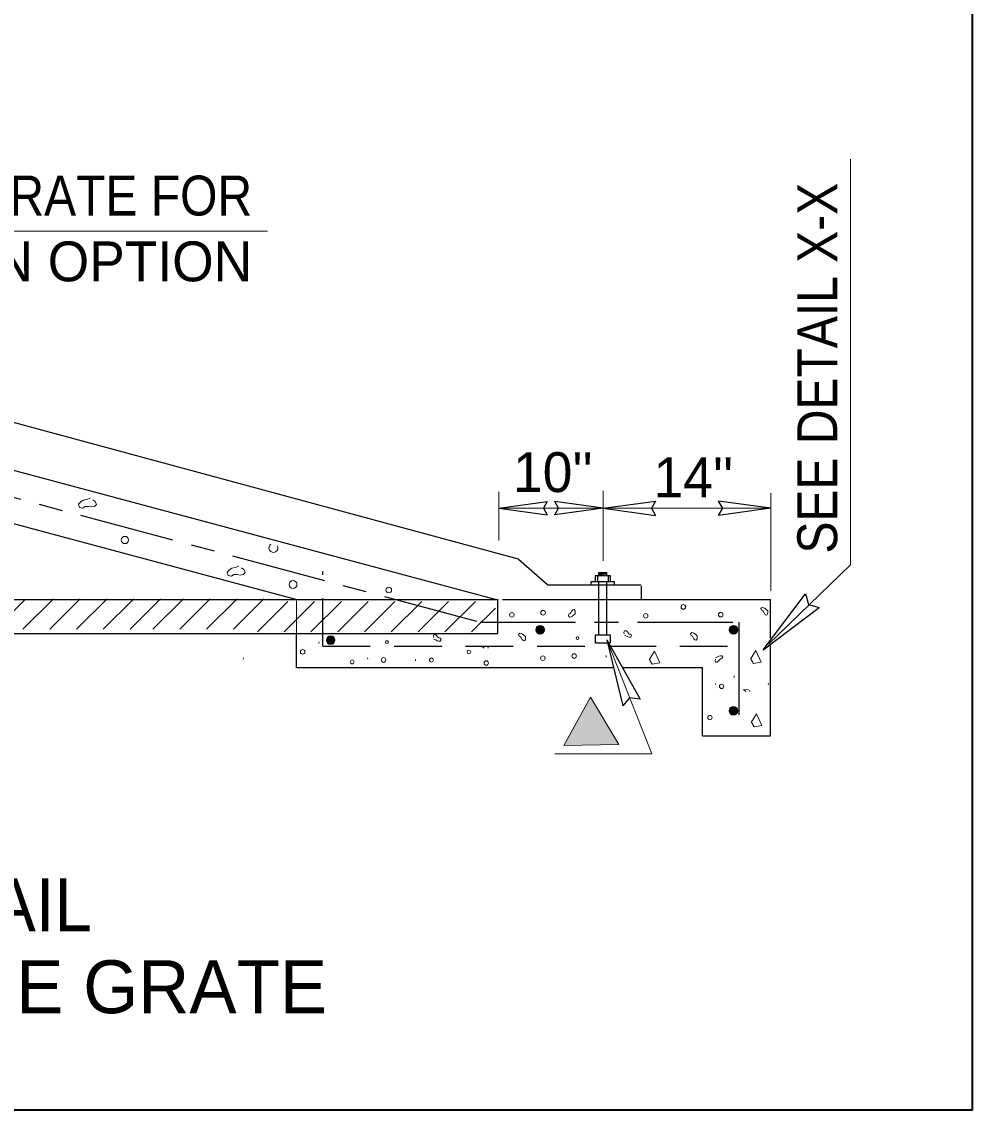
# Model space of a CAD drawing. Extents: x -1677 to -38, y -361 to 186.
# Drawn here: x -1449.34 to -1419.41, y -257.08 to -222.8 of the extents above; entities that cross this region are included whole.
import ezdxf

# ---------------------------------------------------------------- set-up
doc = ezdxf.new("R2010")
doc.units = 0
doc.header["$LTSCALE"] = 0.5
doc.linetypes.add('LONG_DASH_SHORT_DASH', pattern=[9.9, 6, -1.2, 1.5, -1.2])
doc.linetypes.add('MEDIUM_DASHED', pattern=[4.5, 3, -1.5])
for name, color, linetype, lineweight in [('1', 7, 'Continuous', 25), ('14', 7, 'Continuous', 35), ('15', 7, 'Continuous', 13)]:
    doc.layers.add(name, color=color, linetype=linetype, lineweight=lineweight)

msp = doc.modelspace()

# ---------------------------------------------------------------- hatches: boundary and pattern name
at = {"layer": '1'}
for points in [[(-1432.8846, -241.9484, 1), (-1433.1557, -241.9484, 1)], [(-1426.7897, -241.9484, 1), (-1427.0608, -241.9484, 1)], [(-1439.4778, -242.2745, 1), (-1439.7489, -242.2745, 1)], [(-1432.2724, -245.5926), (-1431.4291, -244.0776), (-1430.5387, -245.5655)], [(-1426.7895, -244.4993, 1), (-1427.0606, -244.4993, 1)]]:
    msp.add_hatch(color=256, dxfattribs=at).paths.add_polyline_path(points)

# ---------------------------------------------------------------- linework, layer by layer
for p, q in [((-1433.6978, -239.7267), (-1481.2377, -226.8562)), ((-1434.3516, -241.0168), (-1486.7278, -226.9808)), ((-1440.6731, -241.0083), (-1464.9978, -234.4897)), ((-1434.3224, -238.1226), (-1432.7987, -237.913)), ((-1434.3224, -238.1226), (-1432.7987, -238.3317)), ((-1431.031, -238.1226), (-1432.555, -237.9133)), ((-1431.031, -238.1226), (-1432.555, -238.3322)), ((-1431.031, -238.1226), (-1429.386, -237.8959)), ((-1431.031, -238.1226), (-1429.386, -238.3482)), ((-1425.7499, -238.1226), (-1427.3964, -237.8959)), ((-1425.7499, -238.1226), (-1427.3964, -238.3486)), ((-1433.6978, -239.7267), (-1432.7706, -240.5383)), ((-1431.2149, -240.2513), (-1431.2149, -240.4347)), ((-1431.1662, -240.1763), (-1430.9249, -240.1572)), ((-1431.1662, -240.2124), (-1430.9249, -240.1928)), ((-1431.1662, -240.2487), (-1430.9249, -240.2288)), ((-1430.8764, -240.2513), (-1430.8764, -240.4347)), ((-1432.7706, -240.5383), (-1429.8328, -240.5383)), ((-1431.1662, -242.1228), (-1431.1662, -240.4322)), ((-1429.8328, -240.5762), (-1429.8328, -241.0216)), ((-1445.2089, -241.9313), (-1444.2489, -240.9716)), ((-1444.3652, -241.9313), (-1443.4053, -240.9716)), ((-1443.5214, -241.9313), (-1442.5616, -240.9716)), ((-1442.6781, -241.9313), (-1441.7181, -240.9716)), ((-1425.9995, -242.5842), (-1424.6614, -240.8192)), ((-1492.0185, -240.9937), (-1434.3428, -240.9937)), ((-1441.9218, -242.0191), (-1440.962, -241.0595)), ((-1441.0785, -242.0191), (-1440.1185, -241.0595)), ((-1440.2352, -242.0191), (-1439.2753, -241.0595)), ((-1439.3912, -242.0191), (-1438.4316, -241.0595)), ((-1438.5478, -242.0191), (-1437.5885, -241.0595)), ((-1437.7043, -242.0191), (-1436.7449, -241.0595)), ((-1436.861, -242.0191), (-1435.9014, -241.0595)), ((-1436.0172, -242.0191), (-1435.0574, -241.0595)), ((-1435.1739, -242.0191), (-1434.427, -241.2722)), ((-1434.3516, -242.0674), (-1434.3516, -241.0168)), ((-1434.2056, -240.9937), (-1425.7627, -240.9937)), ((-1425.9995, -242.5842), (-1424.2347, -241.2462)), ((-1425.7627, -242.2151), (-1425.7627, -240.9937)), ((-1492.0185, -242.0674), (-1434.3516, -242.0674)), ((-1440.6857, -243.1407), (-1440.6857, -242.0674)), ((-1430.9206, -242.2622), (-1429.8673, -244.1351)), ((-1430.9206, -242.2622), (-1430.4116, -244.3498)), ((-1425.7627, -245.288), (-1425.7627, -242.4423)), ((-1440.6857, -243.1407), (-1430.731, -243.1407)), ((-1430.4105, -243.1407), (-1427.9099, -243.1407)), ((-1427.9099, -245.288), (-1427.9099, -243.1407)), ((-1427.9099, -245.288), (-1425.7627, -245.288))]:
    msp.add_line(p, q, dxfattribs=at)
at = {"layer": '1', "lineweight": 13}
for p, q in [((-1423.242, -239.9097), (-1423.242, -227.1252)), ((-1434.3224, -239.1363), (-1434.3224, -237.6097)), ((-1431.031, -239.7842), (-1431.031, -237.5712)), ((-1425.7499, -240.7274), (-1425.7499, -237.6482)), ((-1434.3224, -238.1226), (-1431.031, -238.1226)), ((-1425.83, -242.4044), (-1423.242, -239.9097)), ((-1449.3028, -241.9313), (-1448.3431, -240.9716)), ((-1448.4593, -241.9313), (-1447.4997, -240.9716)), ((-1447.6156, -241.9313), (-1446.6557, -240.9716)), ((-1446.7722, -241.9313), (-1445.8124, -240.9716)), ((-1445.9285, -241.9313), (-1444.9685, -240.9716)), ((-1450.2074, -241.9622), (-1449.2474, -241.003)), ((-1434.6527, -242.5341), (-1434.6589, -242.5022)), ((-1427.4924, -243.6734), (-1427.4987, -243.6413)), ((-1426.4143, -243.8972), (-1426.4207, -243.8657))]:
    msp.add_line(p, q, dxfattribs=at)
at = {"layer": '1', "linetype": 'LONG_DASH_SHORT_DASH'}
for p, q in [((-1485.7432, -228.1178), (-1434.9047, -241.7092)), ((-1434.9047, -241.7092), (-1426.7527, -241.7092)), ((-1426.7527, -244.627), (-1426.7527, -241.7092))]:
    msp.add_line(p, q, dxfattribs=at)
at = {"layer": '1', "linetype": 'MEDIUM_DASHED'}
for q in [(-1439.8649, -240.1187), (-1426.5989, -242.4678)]:
    msp.add_line((-1439.8649, -242.4678), q, dxfattribs=at)
at = {"layer": '1', "linetype": 'MEDIUM_DASHED', "lineweight": 13}
msp.add_line((-1440.6857, -242.0726), (-1440.6857, -241.0391), dxfattribs=at)
at = {"layer": '1', "lineweight": 13}
for points in [[(-1464.7131, -231.8049), (-1461.2339, -229.4017), (-1441.6018, -229.4017)], [(-1447.1831, -237.8072), (-1447.3012, -237.8466), (-1447.4064, -237.8728), (-1447.4852, -237.9255), (-1447.5512, -237.9912), (-1447.5245, -238.0963), (-1447.4195, -238.123), (-1447.3407, -238.0703), (-1447.2356, -238.0703), (-1447.1428, -238.0837), (-1447.0512, -238.0703), (-1446.9858, -238.0045), (-1447.0248, -237.9124), (-1447.1039, -237.8595)], [(-1442.5007, -239.9495), (-1442.6189, -239.9891), (-1442.7243, -240.0157), (-1442.8032, -240.0678), (-1442.8689, -240.1334), (-1442.8427, -240.2388), (-1442.7374, -240.2653), (-1442.6585, -240.2128), (-1442.5531, -240.2128), (-1442.461, -240.2259), (-1442.3693, -240.2128), (-1442.3035, -240.147), (-1442.3427, -240.0549), (-1442.4218, -240.0022)], [(-1431.9137, -241.4466), (-1431.962, -241.4862), (-1432.0012, -241.5234), (-1432.0448, -241.5428), (-1432.0902, -241.553), (-1432.1268, -241.5137), (-1432.1102, -241.462), (-1432.067, -241.4426), (-1432.0387, -241.3984), (-1432.0193, -241.3558), (-1431.9891, -241.3205), (-1431.9439, -241.3103), (-1431.9152, -241.3516), (-1431.9143, -241.3988)], [(-1425.8518, -241.3508), (-1425.8999, -241.3116), (-1425.9391, -241.2742), (-1425.9827, -241.2547), (-1426.0277, -241.2447), (-1426.0656, -241.2838), (-1426.0481, -241.3355), (-1426.0048, -241.3551), (-1425.9766, -241.3988), (-1425.9572, -241.4417), (-1425.927, -241.477), (-1425.8816, -241.4868), (-1425.8535, -241.4458), (-1425.8522, -241.3984)], [(-1431.9133, -241.4007), (-1431.9145, -241.4458), (-1431.9156, -241.4474)], [(-1425.8514, -241.3966), (-1425.8524, -241.3516), (-1425.8539, -241.3501)], [(-1430.3589, -242.1222), (-1430.3032, -242.1499), (-1430.2568, -242.1776), (-1430.2102, -242.1872), (-1430.1635, -242.1872), (-1430.1357, -242.1403), (-1430.1635, -242.0941), (-1430.2102, -242.0845), (-1430.2472, -242.0478), (-1430.2753, -242.0099), (-1430.3127, -241.9822), (-1430.3589, -241.9822), (-1430.3777, -242.0288), (-1430.3689, -242.0753)], [(-1439.9714, -242.3332), (-1439.9823, -242.3773), (-1439.9839, -242.3778)], [(-1436.3599, -242.2442), (-1436.3041, -242.2722), (-1436.2577, -242.2999), (-1436.2112, -242.3095), (-1436.1645, -242.3095), (-1436.1366, -242.263), (-1436.1645, -242.2163), (-1436.2112, -242.2066), (-1436.2482, -242.1699), (-1436.2766, -242.1324), (-1436.3137, -242.1045), (-1436.3599, -242.1045), (-1436.3787, -242.1512), (-1436.3695, -242.1974)], [(-1433.4803, -242.1642), (-1433.5285, -242.1251), (-1433.5678, -242.0878), (-1433.611, -242.0684), (-1433.6566, -242.0584), (-1433.6939, -242.0978), (-1433.6768, -242.1495), (-1433.6332, -242.1688), (-1433.6053, -242.2128), (-1433.5856, -242.2555), (-1433.5556, -242.2905), (-1433.5103, -242.3009), (-1433.482, -242.2597), (-1433.4806, -242.2122)], [(-1433.4799, -242.2105), (-1433.481, -242.1653), (-1433.4823, -242.1638)], [(-1430.9206, -242.2622), (-1429.5043, -245.8526), (-1432.5549, -245.8526)], [(-1428.0693, -242.1442), (-1428.117, -242.1047), (-1428.1566, -242.068), (-1428.1999, -242.0482), (-1428.2453, -242.0383), (-1428.2824, -242.0774), (-1428.2653, -242.1291), (-1428.2223, -242.1482), (-1428.1937, -242.1926), (-1428.1745, -242.2351), (-1428.1443, -242.2703), (-1428.0993, -242.2805), (-1428.0706, -242.2392), (-1428.0695, -242.1917)], [(-1428.0683, -242.1903), (-1428.0697, -242.1451), (-1428.0707, -242.1437)], [(-1434.6943, -242.472), (-1434.8637, -242.4837), (-1434.817, -242.4926), (-1434.7802, -242.5301), (-1434.7772, -242.5341)], [(-1429.5857, -242.8976), (-1429.4182, -242.6222), (-1429.2493, -242.9942), (-1429.4899, -243.0288), (-1429.5656, -242.903)], [(-1426.392, -242.8772), (-1426.2245, -242.6024), (-1426.056, -242.9745), (-1426.296, -243.0084), (-1426.3716, -242.8824)], [(-1442.3557, -242.8351), (-1442.367, -242.8791), (-1442.3682, -242.8797)], [(-1438.4528, -242.8351), (-1438.4418, -242.8791), (-1438.4402, -242.8797)], [(-1436.9378, -242.8866), (-1436.9389, -242.9313), (-1436.9402, -242.9332)], [(-1430.9368, -242.7641), (-1430.9385, -242.8092), (-1430.9391, -242.8109)], [(-1427.4907, -242.8324), (-1427.4349, -242.8045), (-1427.3885, -242.7766), (-1427.3416, -242.7674), (-1427.2953, -242.7674), (-1427.2674, -242.8137), (-1427.2953, -242.8601), (-1427.3416, -242.8697), (-1427.3791, -242.9067), (-1427.4074, -242.9441), (-1427.4439, -242.9722), (-1427.4907, -242.9722), (-1427.5093, -242.9255), (-1427.5003, -242.8792)], [(-1426.9093, -243.452), (-1426.9102, -243.407), (-1426.9114, -243.4053)], [(-1425.8307, -243.6759), (-1425.8324, -243.6309), (-1425.8332, -243.6292)], [(-1426.456, -243.8355), (-1426.6252, -243.8472), (-1426.5787, -243.8562), (-1426.5414, -243.8937), (-1426.5387, -243.8972)], [(-1426.372, -244.8716), (-1426.2045, -244.5963), (-1426.0358, -244.9684), (-1426.2758, -245.0028), (-1426.3514, -244.8767)]]:
    msp.add_lwpolyline(points, dxfattribs=at)
at = {"layer": '1'}
for points in [[(-1432.7987, -237.913), (-1432.9162, -238.1248), (-1432.7987, -238.3317)], [(-1432.555, -238.3322), (-1432.4371, -238.1205), (-1432.555, -237.9133)], [(-1429.386, -237.8959), (-1429.5132, -238.1241), (-1429.386, -238.3482)], [(-1427.3964, -238.3486), (-1427.2685, -238.1207), (-1427.3964, -237.8959)], [(-1431.1662, -240.2487), (-1431.1662, -240.1424), (-1430.9249, -240.1424), (-1430.9249, -240.2487)], [(-1431.4078, -240.5288), (-1431.4078, -240.4322), (-1430.6831, -240.4322), (-1430.6831, -240.5288)], [(-1430.9249, -240.4322), (-1430.9249, -242.1228), (-1431.2872, -242.1228), (-1431.2872, -242.3638), (-1430.8045, -242.3638), (-1430.8045, -242.1228), (-1430.9249, -242.1228)], [(-1424.6614, -240.8192), (-1424.5662, -241.1549), (-1424.2347, -241.2462)], [(-1429.8673, -244.1351), (-1430.2027, -244.0903), (-1430.4116, -244.3498)]]:
    msp.add_lwpolyline(points, dxfattribs=at)
msp.add_lwpolyline([(-1431.0457, -240.4322), (-1430.8045, -240.4322), (-1430.8045, -240.2487), (-1431.2872, -240.2487), (-1431.2872, -240.4322)], close=True, dxfattribs=at)
at = {"layer": '1', "lineweight": 13}
msp.add_lwpolyline([(-1432.2724, -245.5926), (-1431.4291, -244.0776), (-1430.5387, -245.5655)], close=True, dxfattribs=at)
for centre, radius in [((-1446.0915, -239.123), 0.1149), ((-1440.7966, -240.5246), 0.1231), ((-1437.7834, -240.6985), 0.0894), ((-1428.5104, -241.2308), 0.0713), ((-1433.9098, -241.4808), 0.0713), ((-1432.9247, -241.4142), 0.0713), ((-1429.6899, -241.5114), 0.0689), ((-1427.3303, -241.475), 0.0713), ((-1433.0201, -241.9484), 0.1356), ((-1426.9253, -241.9484), 0.1356), ((-1439.6133, -242.2745), 0.1356), ((-1437.8408, -242.3366), 0.0447), ((-1431.8399, -242.2143), 0.0447), ((-1440.493, -242.6441), 0.0713), ((-1435.2595, -242.6478), 0.0575), ((-1438.9353, -242.9618), 0.0616), ((-1437.9492, -242.8999), 0.0713), ((-1436.4395, -242.9056), 0.0616), ((-1434.7144, -242.9972), 0.0689), ((-1432.9334, -242.8443), 0.0713), ((-1431.9483, -242.7777), 0.0713), ((-1427.3047, -243.735), 0.0689), ((-1426.9251, -244.4993), 0.1356), ((-1427.6718, -244.7141), 0.0689)]:
    msp.add_circle(centre, radius, dxfattribs=at)
msp.add_arc((-1441.4162, -239.3711), 0.1426, 122.17944, 27.75758, dxfattribs=at)
at = {"layer": '14'}
msp.add_lwpolyline([(-1419.4116, -188.5241), (-1419.4116, -257.0816), (-1499.1456, -257.0816)], dxfattribs=at)
at = {"layer": '15'}
msp.add_line((-1431.031, -238.1226), (-1425.7499, -238.1226), dxfattribs=at)

# ---------------------------------------------------------------- texts
at = {"layer": '1'}
for s, height, width, p in [('PIPE SAFETY GRATE FOR', 1.256, 0.9, (-1461.0683, -228.9045)), ('INSTALLATION DETAIL', 1.667, 0.95, (-1470.1985, -251.4445))]:
    msp.add_text(s, height=height, dxfattribs=dict(at, width=width)).set_placement(p)
at = {"layer": '1', "width": 0.9}
msp.add_text('SEE DETAIL X-X', height=1.256, rotation=90, dxfattribs=at).set_placement((-1423.6627, -239.5503))
at = {"layer": '1'}
for s, p in [('CROSS DRAIN OPTION', (-1460.6543, -230.9766)), ("10''", (-1433.8706, -237.6141)), ("14''", (-1429.4464, -237.7759))]:
    msp.add_text(s, height=1.256, dxfattribs=at).set_placement(p)
at = {"layer": '14'}
msp.add_text('CROSS DRAIN WITH PIPE GRATE', height=1.667, dxfattribs=at).set_placement((-1475.5207, -254.027))

doc.saveas('drawing.dxf')
